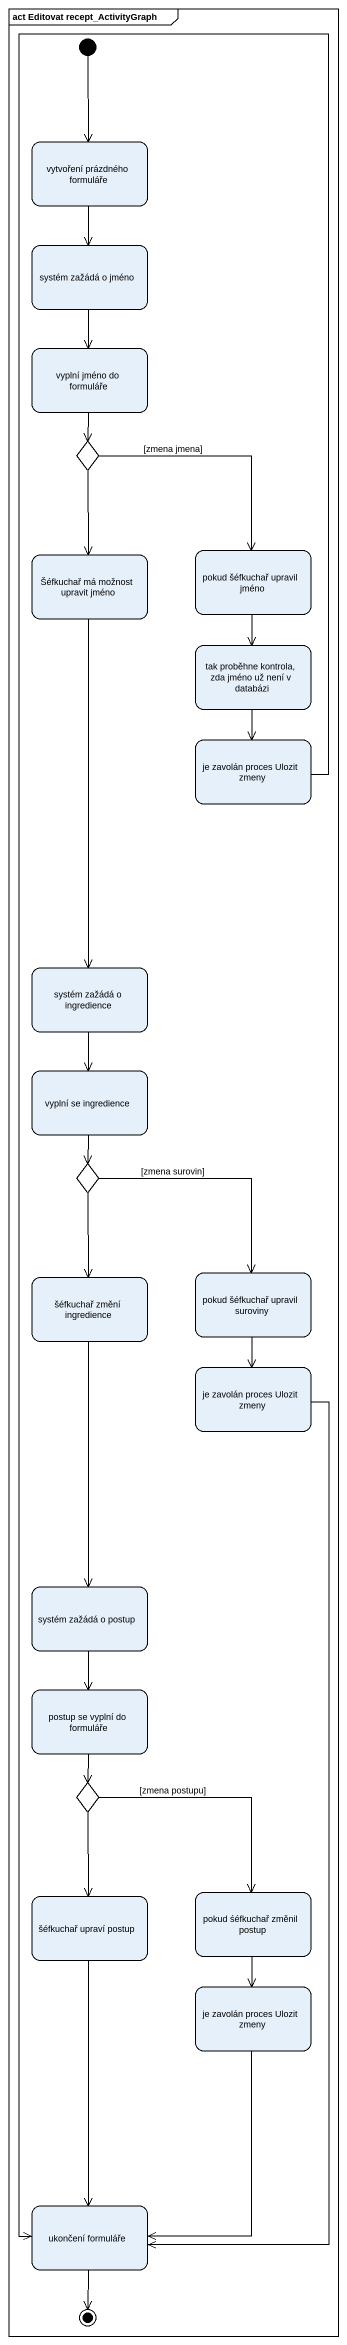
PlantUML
@startuml
mainframe act Editovat recept_ActivityGraph
hide empty description
state "vytvoření prázdného formuláře" as vytvoření_prázdného
state "systém zažádá o jméno" as systém_zažádá_o_jméno
state "vyplní jméno do formuláře" as vyplní_jméno_do_formuláře
state choice1 <<choice>>
state "pokud šéfkuchař upravil jméno" as pokud_šéfkuchař_upravil
state "Šéfkuchař má možnost upravit jméno" as Šéfkuchař_má_možnost
state "tak proběhne kontrola, zda jméno už není v databázi" as tak_proběhne_kontrola_zda
state "je zavolán proces Ulozit zmeny" as je_zavolán_proces_Ulozit
state "systém zažádá o ingredience" as systém_zažádá_o_ingredience
state "vyplní se ingredience" as vyplní_se_ingredience
state choice2 <<choice>>
state "šéfkuchař změní ingredience" as šéfkuchař_změní_ingredience
state "pokud šéfkuchař upravil suroviny" as pokud_šéfkuchař_upravil_2
state "je zavolán proces Ulozit zmeny" as je_zavolán_proces_Ulozit_2
state "systém zažádá o postup" as systém_zažádá_o_postup
state "postup se vyplní do formuláře" as postup_se_vyplní_do
state choice3 <<choice>>
state "šéfkuchař upraví postup" as šéfkuchař_upraví_postup
state "pokud śéfkuchař změnil postup" as pokud_śéfkuchař_změnil
state "je zavolán proces Ulozit zmeny" as je_zavolán_proces_Ulozit_3
state "ukončení formuláře" as ukončení_formuláře
[*] --> vytvoření_prázdného
vytvoření_prázdného --> systém_zažádá_o_jméno
systém_zažádá_o_jméno --> vyplní_jméno_do_formuláře
vyplní_jméno_do_formuláře --> choice1
choice1 --> pokud_šéfkuchař_upravil : [zmena jmena]
choice1 --> Šéfkuchař_má_možnost
pokud_šéfkuchař_upravil --> tak_proběhne_kontrola_zda
Šéfkuchař_má_možnost --> systém_zažádá_o_ingredience
tak_proběhne_kontrola_zda --> je_zavolán_proces_Ulozit
je_zavolán_proces_Ulozit --> ukončení_formuláře
systém_zažádá_o_ingredience --> vyplní_se_ingredience
vyplní_se_ingredience --> choice2
choice2 --> šéfkuchař_změní_ingredience
choice2 --> pokud_šéfkuchař_upravil_2 : [zmena surovin]
šéfkuchař_změní_ingredience --> systém_zažádá_o_postup
pokud_šéfkuchař_upravil_2 --> je_zavolán_proces_Ulozit_2
je_zavolán_proces_Ulozit_2 --> ukončení_formuláře
systém_zažádá_o_postup --> postup_se_vyplní_do
postup_se_vyplní_do --> choice3
choice3 --> šéfkuchař_upraví_postup
choice3 --> pokud_śéfkuchař_změnil : [zmena postupu]
šéfkuchař_upraví_postup --> ukončení_formuláře
pokud_śéfkuchař_změnil --> je_zavolán_proces_Ulozit_3
je_zavolán_proces_Ulozit_3 --> ukončení_formuláře
ukončení_formuláře --> [*]
@enduml
